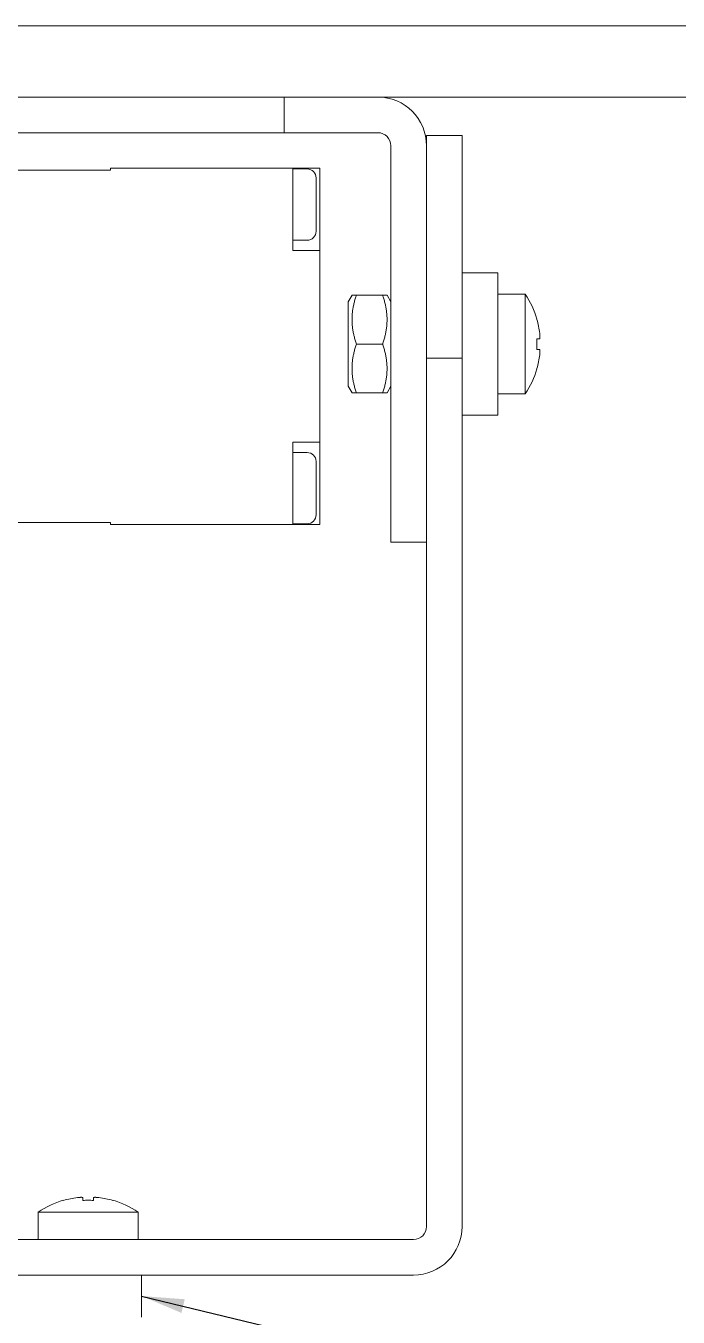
# Model space of a CAD drawing. Header units: millimetres. Extents: x 0 to 420, y 0 to 297.
# Drawn here: x 114.17 to 118.75, y 217.58 to 226.64 of the extents above; entities that cross this region are included whole.
import ezdxf

# ---------------------------------------------------------------- set-up
doc = ezdxf.new("R2010")
doc.units = ezdxf.units.MM
doc.layers.add('1', color=7, linetype='Continuous', true_color=0xffffff)
doc.layers.add('171', color=7, linetype='Continuous', true_color=0xffffff)
doc.dimstyles.get("Standard").update_dxf_attribs({"dimtxt": 0.18, "dimasz": 0.18, "dimexe": 0.18, "dimexo": 0.0625, "dimgap": 0.09, "dimtad": 0, "dimtih": 1, "dimtoh": 1, "dimdec": 4, "dimzin": 0, "dimdsep": 46, "dimtxsty": 'Standard', "dimcen": 0.09, "dimadec": 0, "dimazin": 0, "dimtfac": 1, "dimtdec": 4, "dimtofl": 0, "dimtmove": 0, "dimatfit": 3, "dimfxl": 1, "dimtolj": 1, "dimtzin": 0, "dimarcsym": 0})

msp = doc.modelspace()

# ---------------------------------------------------------------- linework, layer by layer
at = {"layer": '1', "color": 155, "linetype": 'Continuous', "lineweight": 18}
for p, q in [((101.2306, 226.6406), (126.2306, 226.6406)), ((101.2306, 226.1406), (126.2306, 226.1406)), ((115.9806, 226.1406), (115.9806, 225.8906)), ((115.9806, 225.8906), (113.1976, 225.8906)), ((116.6385, 225.8906), (115.9806, 225.8906)), ((116.7306, 223.0156), (116.7306, 225.7985)), ((117.2306, 225.8711), (116.9806, 225.8711)), ((116.9806, 225.8711), (116.9806, 225.7985)), ((116.9806, 223.0156), (116.9806, 225.7985)), ((117.2306, 225.8711), (117.2306, 224.3086)), ((113.1056, 225.6281), (114.7618, 225.6281)), ((116.0431, 225.6406), (114.7618, 225.6406)), ((114.7618, 225.6281), (114.7618, 225.6406)), ((116.0431, 225.6406), (116.2306, 225.6406)), ((116.0431, 225.6406), (116.0431, 225.0631)), ((116.0431, 225.6356), (116.1431, 225.6356)), ((116.2306, 225.0631), (116.2306, 225.6406)), ((116.2056, 225.5731), (116.2056, 225.5663)), ((116.2056, 225.5663), (116.2056, 225.4356)), ((116.2056, 225.4356), (116.2056, 225.3356)), ((116.2056, 225.3356), (116.2056, 225.2049)), ((116.2056, 225.2049), (116.2056, 225.1981)), ((116.0431, 225.1356), (116.1431, 225.1356)), ((116.0431, 225.0631), (116.2306, 225.0631)), ((116.2306, 223.718), (116.2306, 225.0631)), ((117.2306, 224.907), (117.4806, 224.907)), ((117.4806, 224.907), (117.4806, 223.907)), ((116.4576, 224.7508), (116.4306, 224.7039)), ((116.6728, 224.7508), (116.4883, 224.7508)), ((116.7306, 224.7039), (116.7035, 224.7508)), ((117.4806, 224.757), (117.6734, 224.757)), ((117.6734, 224.757), (117.6734, 224.407)), ((116.4306, 224.407), (116.4306, 224.7039)), ((117.756, 224.5804), (117.755, 224.5798)), ((117.755, 224.4445), (117.7749, 224.4445)), ((116.4306, 224.407), (116.4306, 224.1102)), ((116.6728, 224.407), (116.4883, 224.407)), ((117.6734, 224.057), (117.6734, 224.407)), ((117.7749, 224.3695), (117.755, 224.3695)), ((117.2306, 218.2132), (117.2306, 224.3086)), ((117.756, 224.2337), (117.755, 224.2343)), ((116.4306, 224.1102), (116.4576, 224.0633)), ((116.7035, 224.0633), (116.7306, 224.1102)), ((116.6728, 224.0633), (116.4883, 224.0633)), ((117.4806, 224.057), (117.6734, 224.057)), ((117.2306, 223.907), (117.4806, 223.907)), ((116.0431, 223.718), (116.0431, 223.1406)), ((116.0431, 223.718), (116.2306, 223.718)), ((116.2306, 223.718), (116.2306, 223.1406)), ((116.0431, 223.6456), (116.1431, 223.6456)), ((116.2056, 223.5831), (116.2056, 223.3456)), ((116.2056, 223.3421), (116.2056, 223.2148)), ((116.2056, 223.2081), (116.2056, 223.2114)), ((114.7618, 223.1531), (113.1056, 223.1531)), ((114.7618, 223.1531), (114.7618, 223.1406)), ((116.0431, 223.1406), (114.7618, 223.1406)), ((116.0431, 223.1456), (116.1431, 223.1456)), ((116.0431, 223.1406), (116.2306, 223.1406)), ((116.9806, 223.0156), (116.7306, 223.0156)), ((116.9806, 218.2132), (116.9806, 223.0155)), ((114.4322, 218.3966), (114.4328, 218.3956)), ((114.5681, 218.3956), (114.5681, 218.4155)), ((114.6431, 218.4155), (114.6431, 218.3956)), ((114.7789, 218.3966), (114.7783, 218.3956)), ((114.2556, 218.1211), (114.2556, 218.3139)), ((114.2556, 218.3139), (114.6056, 218.3139)), ((114.9556, 218.3139), (114.6056, 218.3139)), ((114.9556, 218.1211), (114.9556, 218.3139)), ((110.5726, 218.1211), (116.8885, 218.1211)), ((110.5726, 217.8711), (116.8885, 217.8711)), ((114.9806, 217.576), (114.9806, 217.8711))]:
    msp.add_line(p, q, dxfattribs=at)
at = {"layer": '1', "color": 155, "linetype": 'Continuous', "lineweight": 13}
msp.add_line((116.9806, 224.3086), (117.2306, 224.3086), dxfattribs=at)
at = {"layer": '1', "color": 155, "linetype": 'Continuous', "lineweight": 18}
for points in [[(116.4883, 224.407), (116.4861, 224.4138), (116.484, 224.4205), (116.4819, 224.4273), (116.4799, 224.434), (116.4779, 224.4408), (116.4761, 224.4476), (116.4743, 224.4544), (116.4726, 224.4612), (116.4709, 224.468), (116.4694, 224.4748), (116.4679, 224.4817), (116.4666, 224.4885), (116.4653, 224.4954), (116.4641, 224.5022), (116.463, 224.5091), (116.462, 224.516), (116.4611, 224.5229), (116.4603, 224.5298), (116.4596, 224.5367), (116.459, 224.5437), (116.4585, 224.5506), (116.4581, 224.5576), (116.4578, 224.5646), (116.4577, 224.5716), (116.4576, 224.5786), (116.4577, 224.5856), (116.4578, 224.5926), (116.4581, 224.5997), (116.4585, 224.6067), (116.459, 224.6137), (116.4596, 224.6207), (116.4603, 224.6276), (116.4611, 224.6346), (116.462, 224.6415), (116.463, 224.6484), (116.4641, 224.6553), (116.4652, 224.6622), (116.4665, 224.6691), (116.4679, 224.676), (116.4694, 224.6828), (116.4709, 224.6897), (116.4725, 224.6965), (116.4743, 224.7033), (116.476, 224.7101), (116.4779, 224.7169), (116.4799, 224.7237), (116.4819, 224.7305), (116.484, 224.7373), (116.4861, 224.744), (116.4883, 224.7508)], [(116.4883, 224.7508), (116.4872, 224.7508), (116.4861, 224.7508), (116.485, 224.7508), (116.4839, 224.7508), (116.4829, 224.7508), (116.4818, 224.7508), (116.4808, 224.7508), (116.4798, 224.7508), (116.4788, 224.7508), (116.4779, 224.7508), (116.4769, 224.7508), (116.476, 224.7508), (116.4751, 224.7508), (116.4742, 224.7508), (116.4733, 224.7508), (116.4725, 224.7508), (116.4717, 224.7508), (116.4709, 224.7508), (116.4701, 224.7508), (116.4693, 224.7508), (116.4686, 224.7508), (116.4679, 224.7508), (116.4672, 224.7508), (116.4665, 224.7508), (116.4658, 224.7508), (116.4652, 224.7508), (116.4646, 224.7508), (116.464, 224.7508), (116.4634, 224.7508), (116.4629, 224.7508), (116.4624, 224.7508), (116.4619, 224.7508), (116.4615, 224.7508), (116.461, 224.7508), (116.4606, 224.7508), (116.4602, 224.7508), (116.4599, 224.7508), (116.4595, 224.7508), (116.4592, 224.7508), (116.4589, 224.7508), (116.4587, 224.7508), (116.4585, 224.7508), (116.4583, 224.7508), (116.4581, 224.7508), (116.4579, 224.7508), (116.4578, 224.7508), (116.4577, 224.7508), (116.4577, 224.7508), (116.4576, 224.7508), (116.4576, 224.7508)], [(116.7035, 224.7508), (116.7035, 224.7508), (116.7034, 224.7508), (116.7034, 224.7508), (116.7033, 224.7508), (116.7032, 224.7508), (116.703, 224.7508), (116.7028, 224.7508), (116.7026, 224.7508), (116.7024, 224.7508), (116.7022, 224.7508), (116.7019, 224.7508), (116.7016, 224.7508), (116.7012, 224.7508), (116.7009, 224.7508), (116.7005, 224.7508), (116.7001, 224.7508), (116.6996, 224.7508), (116.6992, 224.7508), (116.6987, 224.7508), (116.6982, 224.7508), (116.6976, 224.7508), (116.6971, 224.7508), (116.6965, 224.7508), (116.6959, 224.7508), (116.6953, 224.7508), (116.6946, 224.7508), (116.6939, 224.7508), (116.6932, 224.7508), (116.6925, 224.7508), (116.6918, 224.7508), (116.691, 224.7508), (116.6902, 224.7508), (116.6894, 224.7508), (116.6886, 224.7508), (116.6877, 224.7508), (116.6869, 224.7508), (116.686, 224.7508), (116.6851, 224.7508), (116.6842, 224.7508), (116.6832, 224.7508), (116.6822, 224.7508), (116.6813, 224.7508), (116.6803, 224.7508), (116.6793, 224.7508), (116.6782, 224.7508), (116.6772, 224.7508), (116.6761, 224.7508), (116.675, 224.7508), (116.6739, 224.7508), (116.6728, 224.7508)], [(116.6728, 224.7508), (116.675, 224.744), (116.6771, 224.7373), (116.6792, 224.7305), (116.6812, 224.7238), (116.6832, 224.717), (116.685, 224.7102), (116.6868, 224.7034), (116.6885, 224.6966), (116.6902, 224.6898), (116.6917, 224.683), (116.6932, 224.6762), (116.6945, 224.6693), (116.6958, 224.6625), (116.697, 224.6556), (116.6981, 224.6487), (116.6991, 224.6418), (116.7, 224.6349), (116.7008, 224.628), (116.7015, 224.6211), (116.7021, 224.6141), (116.7026, 224.6072), (116.703, 224.6002), (116.7033, 224.5932), (116.7034, 224.5862), (116.7035, 224.5792), (116.7034, 224.5722), (116.7033, 224.5652), (116.703, 224.5582), (116.7026, 224.5511), (116.7021, 224.5441), (116.7015, 224.5372), (116.7009, 224.5302), (116.7001, 224.5232), (116.6992, 224.5163), (116.6982, 224.5094), (116.6971, 224.5025), (116.6959, 224.4956), (116.6946, 224.4887), (116.6932, 224.4818), (116.6917, 224.475), (116.6902, 224.4681), (116.6886, 224.4613), (116.6869, 224.4545), (116.6851, 224.4477), (116.6832, 224.4409), (116.6813, 224.4341), (116.6792, 224.4273), (116.6772, 224.4205), (116.675, 224.4138), (116.6728, 224.407)], [(117.7749, 224.4445), (117.775, 224.4446), (117.7752, 224.4446), (117.7753, 224.4447), (117.7754, 224.4448), (117.7756, 224.445), (117.7757, 224.4452), (117.7758, 224.4454), (117.7759, 224.4457), (117.776, 224.446), (117.7761, 224.4464), (117.7762, 224.4467), (117.7763, 224.4472), (117.7763, 224.4476), (117.7764, 224.4481), (117.7765, 224.4486), (117.7765, 224.4492), (117.7766, 224.4497), (117.7766, 224.4503), (117.7767, 224.451), (117.7767, 224.4517), (117.7767, 224.4524), (117.7768, 224.4531), (117.7768, 224.4539), (117.7768, 224.4547), (117.7768, 224.4555), (117.7768, 224.4564), (117.7768, 224.4572), (117.7768, 224.4581), (117.7767, 224.459), (117.7767, 224.46), (117.7767, 224.4609), (117.7766, 224.4619), (117.7766, 224.4629), (117.7765, 224.464), (117.7765, 224.465), (117.7764, 224.4661), (117.7763, 224.4671), (117.7763, 224.4682), (117.7762, 224.4693), (117.7761, 224.4704), (117.776, 224.4716), (117.7759, 224.4727), (117.7758, 224.4738), (117.7757, 224.475), (117.7756, 224.4762), (117.7754, 224.4773), (117.7753, 224.4785), (117.7752, 224.4797), (117.775, 224.4809), (117.7749, 224.482)], [(116.4883, 224.0633), (116.4861, 224.07), (116.484, 224.0768), (116.4819, 224.0835), (116.4799, 224.0903), (116.4779, 224.0971), (116.4761, 224.1038), (116.4743, 224.1106), (116.4726, 224.1174), (116.4709, 224.1243), (116.4694, 224.1311), (116.4679, 224.1379), (116.4666, 224.1448), (116.4653, 224.1516), (116.4641, 224.1585), (116.463, 224.1654), (116.462, 224.1722), (116.4611, 224.1791), (116.4603, 224.1861), (116.4596, 224.193), (116.459, 224.1999), (116.4585, 224.2069), (116.4581, 224.2139), (116.4578, 224.2208), (116.4577, 224.2278), (116.4576, 224.2348), (116.4577, 224.2419), (116.4578, 224.2489), (116.4581, 224.2559), (116.4585, 224.2629), (116.459, 224.2699), (116.4596, 224.2769), (116.4603, 224.2839), (116.4611, 224.2908), (116.462, 224.2978), (116.463, 224.3047), (116.4641, 224.3116), (116.4652, 224.3185), (116.4665, 224.3254), (116.4679, 224.3322), (116.4694, 224.3391), (116.4709, 224.3459), (116.4725, 224.3528), (116.4743, 224.3596), (116.476, 224.3664), (116.4779, 224.3732), (116.4799, 224.38), (116.4819, 224.3868), (116.484, 224.3935), (116.4861, 224.4003), (116.4883, 224.407)], [(116.6728, 224.407), (116.675, 224.4003), (116.6771, 224.3935), (116.6792, 224.3868), (116.6812, 224.38), (116.6832, 224.3733), (116.685, 224.3665), (116.6868, 224.3597), (116.6885, 224.3529), (116.6902, 224.3461), (116.6917, 224.3392), (116.6932, 224.3324), (116.6945, 224.3256), (116.6958, 224.3187), (116.697, 224.3118), (116.6981, 224.305), (116.6991, 224.2981), (116.7, 224.2912), (116.7008, 224.2843), (116.7015, 224.2773), (116.7021, 224.2704), (116.7026, 224.2634), (116.703, 224.2565), (116.7033, 224.2495), (116.7034, 224.2425), (116.7035, 224.2355), (116.7034, 224.2285), (116.7033, 224.2214), (116.703, 224.2144), (116.7026, 224.2074), (116.7021, 224.2004), (116.7015, 224.1934), (116.7009, 224.1865), (116.7001, 224.1795), (116.6992, 224.1726), (116.6982, 224.1656), (116.6971, 224.1587), (116.6959, 224.1518), (116.6946, 224.145), (116.6932, 224.1381), (116.6917, 224.1312), (116.6902, 224.1244), (116.6886, 224.1176), (116.6869, 224.1107), (116.6851, 224.1039), (116.6832, 224.0971), (116.6813, 224.0903), (116.6792, 224.0836), (116.6772, 224.0768), (116.675, 224.07), (116.6728, 224.0633)], [(117.7749, 224.332), (117.775, 224.3332), (117.7752, 224.3344), (117.7753, 224.3356), (117.7754, 224.3367), (117.7756, 224.3379), (117.7757, 224.339), (117.7758, 224.3402), (117.7759, 224.3413), (117.776, 224.3425), (117.7761, 224.3436), (117.7762, 224.3447), (117.7763, 224.3458), (117.7763, 224.3469), (117.7764, 224.348), (117.7765, 224.349), (117.7765, 224.3501), (117.7766, 224.3511), (117.7766, 224.3521), (117.7767, 224.3531), (117.7767, 224.354), (117.7767, 224.355), (117.7768, 224.3559), (117.7768, 224.3568), (117.7768, 224.3577), (117.7768, 224.3585), (117.7768, 224.3594), (117.7768, 224.3602), (117.7768, 224.3609), (117.7767, 224.3617), (117.7767, 224.3624), (117.7767, 224.363), (117.7766, 224.3637), (117.7766, 224.3643), (117.7765, 224.3649), (117.7765, 224.3654), (117.7764, 224.366), (117.7763, 224.3664), (117.7763, 224.3669), (117.7762, 224.3673), (117.7761, 224.3677), (117.776, 224.368), (117.7759, 224.3684), (117.7758, 224.3686), (117.7757, 224.3689), (117.7756, 224.3691), (117.7754, 224.3692), (117.7753, 224.3694), (117.7752, 224.3695), (117.775, 224.3695), (117.7749, 224.3695)], [(116.4576, 224.0633), (116.4576, 224.0633), (116.4577, 224.0633), (116.4577, 224.0633), (116.4578, 224.0633), (116.4579, 224.0633), (116.4581, 224.0633), (116.4583, 224.0633), (116.4585, 224.0633), (116.4587, 224.0633), (116.4589, 224.0633), (116.4592, 224.0633), (116.4595, 224.0633), (116.4599, 224.0633), (116.4602, 224.0633), (116.4606, 224.0633), (116.461, 224.0633), (116.4615, 224.0633), (116.4619, 224.0633), (116.4624, 224.0633), (116.4629, 224.0633), (116.4635, 224.0633), (116.464, 224.0633), (116.4646, 224.0633), (116.4652, 224.0633), (116.4658, 224.0633), (116.4665, 224.0633), (116.4672, 224.0633), (116.4679, 224.0633), (116.4686, 224.0633), (116.4693, 224.0633), (116.4701, 224.0633), (116.4709, 224.0633), (116.4717, 224.0633), (116.4725, 224.0633), (116.4734, 224.0633), (116.4742, 224.0633), (116.4751, 224.0633), (116.476, 224.0633), (116.477, 224.0633), (116.4779, 224.0633), (116.4789, 224.0633), (116.4798, 224.0633), (116.4808, 224.0633), (116.4819, 224.0633), (116.4829, 224.0633), (116.4839, 224.0633), (116.485, 224.0633), (116.4861, 224.0633), (116.4872, 224.0633), (116.4883, 224.0633)], [(116.6728, 224.0633), (116.6739, 224.0633), (116.675, 224.0633), (116.6761, 224.0633), (116.6772, 224.0633), (116.6782, 224.0633), (116.6793, 224.0633), (116.6803, 224.0633), (116.6813, 224.0633), (116.6823, 224.0633), (116.6832, 224.0633), (116.6842, 224.0633), (116.6851, 224.0633), (116.686, 224.0633), (116.6869, 224.0633), (116.6878, 224.0633), (116.6886, 224.0633), (116.6894, 224.0633), (116.6902, 224.0633), (116.691, 224.0633), (116.6918, 224.0633), (116.6925, 224.0633), (116.6933, 224.0633), (116.694, 224.0633), (116.6946, 224.0633), (116.6953, 224.0633), (116.6959, 224.0633), (116.6965, 224.0633), (116.6971, 224.0633), (116.6977, 224.0633), (116.6982, 224.0633), (116.6987, 224.0633), (116.6992, 224.0633), (116.6997, 224.0633), (116.7001, 224.0633), (116.7005, 224.0633), (116.7009, 224.0633), (116.7012, 224.0633), (116.7016, 224.0633), (116.7019, 224.0633), (116.7022, 224.0633), (116.7024, 224.0633), (116.7026, 224.0633), (116.7028, 224.0633), (116.703, 224.0633), (116.7032, 224.0633), (116.7033, 224.0633), (116.7034, 224.0633), (116.7034, 224.0633), (116.7035, 224.0633), (116.7035, 224.0633)], [(116.2056, 223.3456), (116.2056, 223.3455), (116.2056, 223.3454), (116.2056, 223.3453), (116.2056, 223.3453), (116.2056, 223.3452), (116.2056, 223.3451), (116.2056, 223.3451), (116.2056, 223.345), (116.2056, 223.3449), (116.2055, 223.3449), (116.2055, 223.3448), (116.2055, 223.3447), (116.2055, 223.3447), (116.2055, 223.3446), (116.2055, 223.3445), (116.2055, 223.3445), (116.2055, 223.3444), (116.2055, 223.3443), (116.2055, 223.3442), (116.2055, 223.3442), (116.2055, 223.3441), (116.2055, 223.344), (116.2055, 223.344), (116.2055, 223.3439), (116.2055, 223.3438), (116.2055, 223.3438), (116.2055, 223.3437), (116.2055, 223.3436), (116.2055, 223.3436), (116.2055, 223.3435), (116.2055, 223.3434), (116.2055, 223.3433), (116.2055, 223.3433), (116.2055, 223.3432), (116.2055, 223.3431), (116.2055, 223.3431), (116.2055, 223.343), (116.2055, 223.3429), (116.2055, 223.3429), (116.2055, 223.3428), (116.2055, 223.3427), (116.2055, 223.3427), (116.2055, 223.3426), (116.2055, 223.3425), (116.2055, 223.3425), (116.2055, 223.3424), (116.2055, 223.3423), (116.2055, 223.3422), (116.2055, 223.3422), (116.2055, 223.3421)], [(116.2056, 223.2148), (116.2056, 223.2148), (116.2056, 223.2147), (116.2055, 223.2146), (116.2055, 223.2146), (116.2055, 223.2145), (116.2055, 223.2144), (116.2055, 223.2144), (116.2055, 223.2143), (116.2055, 223.2142), (116.2055, 223.2142), (116.2055, 223.2141), (116.2055, 223.214), (116.2055, 223.214), (116.2055, 223.2139), (116.2055, 223.2138), (116.2055, 223.2138), (116.2055, 223.2137), (116.2055, 223.2136), (116.2055, 223.2135), (116.2055, 223.2135), (116.2055, 223.2134), (116.2055, 223.2133), (116.2055, 223.2133), (116.2055, 223.2132), (116.2055, 223.2131), (116.2055, 223.2131), (116.2055, 223.213), (116.2055, 223.2129), (116.2055, 223.2129), (116.2055, 223.2128), (116.2055, 223.2127), (116.2055, 223.2127), (116.2055, 223.2126), (116.2055, 223.2125), (116.2055, 223.2125), (116.2055, 223.2124), (116.2055, 223.2123), (116.2055, 223.2122), (116.2055, 223.2122), (116.2055, 223.2121), (116.2055, 223.212), (116.2055, 223.212), (116.2055, 223.2119), (116.2055, 223.2118), (116.2055, 223.2118), (116.2055, 223.2117), (116.2055, 223.2116), (116.2055, 223.2116), (116.2055, 223.2115), (116.2055, 223.2114)], [(116.2055, 223.2114), (116.2055, 223.2114), (116.2055, 223.2114), (116.2055, 223.2114), (116.2055, 223.2114), (116.2055, 223.2114), (116.2055, 223.2114), (116.2055, 223.2114), (116.2055, 223.2114), (116.2055, 223.2114), (116.2055, 223.2114), (116.2055, 223.2114), (116.2055, 223.2114), (116.2055, 223.2114), (116.2055, 223.2114), (116.2055, 223.2114), (116.2055, 223.2114), (116.2055, 223.2114), (116.2055, 223.2114), (116.2055, 223.2114), (116.2055, 223.2114), (116.2055, 223.2114), (116.2055, 223.2114), (116.2055, 223.2114), (116.2055, 223.2114), (116.2055, 223.2114), (116.2055, 223.2114), (116.2055, 223.2114), (116.2055, 223.2114), (116.2055, 223.2114), (116.2055, 223.2114), (116.2055, 223.2114), (116.2055, 223.2114), (116.2055, 223.2114), (116.2055, 223.2114), (116.2055, 223.2114), (116.2055, 223.2114), (116.2055, 223.2114), (116.2055, 223.2114), (116.2055, 223.2114), (116.2055, 223.2114), (116.2055, 223.2114), (116.2055, 223.2114), (116.2055, 223.2114), (116.2055, 223.2114), (116.2055, 223.2114), (116.2055, 223.2114), (116.2055, 223.2114), (116.2055, 223.2114), (116.2056, 223.2114), (116.2056, 223.2114)], [(114.5681, 218.4155), (114.568, 218.4156), (114.568, 218.4158), (114.5679, 218.4159), (114.5678, 218.416), (114.5676, 218.4161), (114.5674, 218.4162), (114.5672, 218.4164), (114.5669, 218.4165), (114.5666, 218.4166), (114.5662, 218.4167), (114.5658, 218.4167), (114.5654, 218.4168), (114.565, 218.4169), (114.5645, 218.417), (114.564, 218.417), (114.5634, 218.4171), (114.5629, 218.4172), (114.5622, 218.4172), (114.5616, 218.4172), (114.5609, 218.4173), (114.5602, 218.4173), (114.5595, 218.4173), (114.5587, 218.4173), (114.5579, 218.4174), (114.5571, 218.4174), (114.5562, 218.4174), (114.5554, 218.4173), (114.5545, 218.4173), (114.5536, 218.4173), (114.5526, 218.4173), (114.5516, 218.4172), (114.5507, 218.4172), (114.5496, 218.4172), (114.5486, 218.4171), (114.5476, 218.417), (114.5465, 218.417), (114.5455, 218.4169), (114.5444, 218.4168), (114.5433, 218.4167), (114.5422, 218.4167), (114.541, 218.4166), (114.5399, 218.4165), (114.5387, 218.4164), (114.5376, 218.4162), (114.5364, 218.4161), (114.5353, 218.416), (114.5341, 218.4159), (114.5329, 218.4158), (114.5317, 218.4156), (114.5306, 218.4155)], [(114.6806, 218.4155), (114.6794, 218.4156), (114.6782, 218.4158), (114.677, 218.4159), (114.6759, 218.416), (114.6747, 218.4161), (114.6736, 218.4162), (114.6724, 218.4164), (114.6713, 218.4165), (114.6701, 218.4166), (114.669, 218.4167), (114.6679, 218.4167), (114.6668, 218.4168), (114.6657, 218.4169), (114.6646, 218.417), (114.6636, 218.417), (114.6625, 218.4171), (114.6615, 218.4172), (114.6605, 218.4172), (114.6595, 218.4172), (114.6585, 218.4173), (114.6576, 218.4173), (114.6567, 218.4173), (114.6558, 218.4173), (114.6549, 218.4174), (114.654, 218.4174), (114.6532, 218.4174), (114.6524, 218.4173), (114.6517, 218.4173), (114.6509, 218.4173), (114.6502, 218.4173), (114.6495, 218.4172), (114.6489, 218.4172), (114.6483, 218.4172), (114.6477, 218.4171), (114.6471, 218.417), (114.6466, 218.417), (114.6461, 218.4169), (114.6457, 218.4168), (114.6453, 218.4167), (114.6449, 218.4167), (114.6445, 218.4166), (114.6442, 218.4165), (114.644, 218.4164), (114.6437, 218.4162), (114.6435, 218.4161), (114.6433, 218.416), (114.6432, 218.4159), (114.6431, 218.4158), (114.6431, 218.4156), (114.6431, 218.4155)]]:
    msp.add_lwpolyline(points, dxfattribs=at)
for centre, radius, start, end in [((116.6385, 225.7985), 0.3421, 0, 90), ((116.6385, 225.7985), 0.0921, 0, 90), ((116.1431, 225.5731), 0.0625, 0, 90), ((116.1431, 225.1981), 0.0625, 270, 0), ((117.1556, 224.407), 0.625, 16.10211, 34.0558), ((117.1556, 224.407), 0.6239, 6.9046, 16.07652), ((117.1556, 224.407), 0.6239, 343.92348, 353.0954), ((117.1556, 224.407), 0.625, 325.9442, 343.89789), ((116.1431, 223.5831), 0.0625, 0, 90), ((116.1431, 223.2081), 0.0625, 270, 0), ((114.6056, 217.7961), 0.625, 106.10211, 124.0558), ((114.6056, 217.7961), 0.6239, 96.9046, 106.07652), ((114.6056, 217.7961), 0.6239, 73.92348, 83.0954), ((114.6056, 217.7961), 0.625, 55.9442, 73.89789), ((116.8885, 218.2132), 0.0921, 270, 360), ((116.8885, 218.2132), 0.3421, 270, 360)]:
    msp.add_arc(centre, radius, start, end, dxfattribs=at)
for centre, major_axis, start_param, end_param in [((117.2306, 224.407), (0, -0.6067), 1.570796, 1.632645), ((117.2306, 224.407), (0, -0.6067), 1.508947, 1.570796), ((114.6056, 217.8712), (0.6067, 0), 1.570796, 1.632645), ((114.6056, 217.8712), (0.6067, 0), 1.508947, 1.570796)]:
    msp.add_ellipse(centre, major_axis=major_axis, ratio=0.866025, start_param=start_param, end_param=end_param, dxfattribs=at)

# ---------------------------------------------------------------- leaders
at = {"layer": '171', "color": 156, "linetype": 'Continuous', "lineweight": 13}
msp.add_leader([(114.9806, 217.7243), (199.1164, 197.3864)], dimstyle='Standard', override={"dimasz": 0.3}, dxfattribs=at)

doc.saveas('drawing.dxf')
